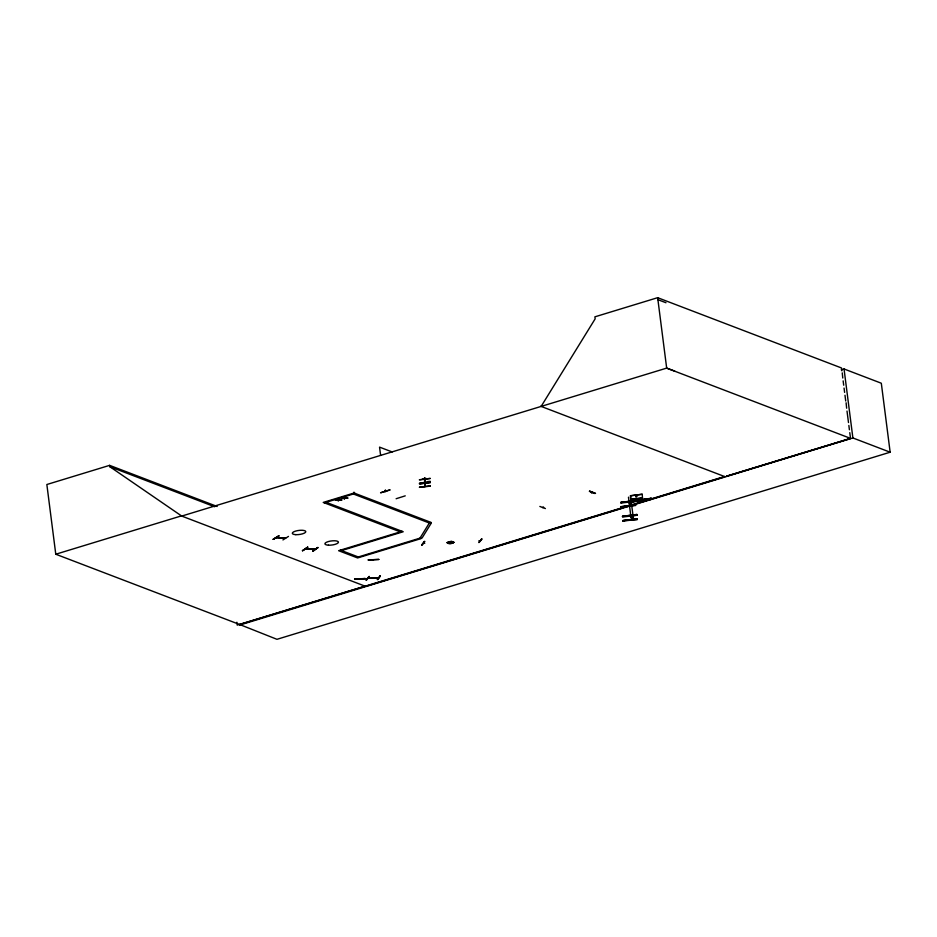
<?xml version="1.0" encoding="UTF-8"?>
<svg xmlns="http://www.w3.org/2000/svg" width="937" height="937" viewBox="0 0 937 937"><rect width="100%" height="100%" fill="white"/><g stroke="black" fill="none" stroke-linecap="round" stroke-linejoin="round"><path stroke-width="1.41" d="M339.053 498.765L339.042 499.808L342.052 499.913L338.983 500.042L338.257 501.072L338.257 500.042L335.2 499.936L338.316 499.808L338.234 498.414L338.983 498.179L338.304 498.988M359.773 578.832L360.218 578.761M373.242 559.893L373.418 560.244M539.853 506.437L545.404 508.568M273.463 539.372L279.003 535.87L273.381 539.232M354.549 579.148L365.243 578.597L354.69 579.031M354.643 579.007L365.207 578.539M302.428 550.698L307.816 547.196L302.428 550.722M302.874 550.651L307.723 547.103M366.707 580.05L366.121 580.05L369.225 576.513M369.119 576.419L366.156 580.003M422.212 544.889L424.801 541.352L421.767 544.983M425.14 486.526L425.07 483.281M541.141 406.412L595.147 318.849L594.89 316.835L657.657 297.685L841.485 367.96L841.859 370.829M424.461 479.275L425.07 479.205L425.035 482.403M425.07 483.621L424.672 486.561M367.936 578.352L378.583 577.766M377.869 579.57L380.352 575.974L377.283 579.593L379.93 575.974M447.242 542.605C448.191 545.147 458.088 542.277 451.447 541.387C441.749 542.558 451.435 544.889 453.871 542.312M378.817 559.424L368.288 559.904M421.72 545.065L424.344 541.445M424.613 543.284L423.571 543.343M479.1 540.942L480.236 540.754L479.217 540.79M481.618 538.974L478.901 542.593L482.063 539.033L481.477 539.056M313.239 551.12L318.065 547.513L312.747 550.956M272.948 539.349L278.875 535.788M282.927 539.935L288.467 536.421M542.57 507.479L543.355 507.222M591.505 492.721L592.313 492.487M385.166 491.527L385.072 490.473L385.166 491.527L385.892 491.468L385.4 490.379M385.81 491.492L385.739 490.449M378.443 577.906L368.124 578.352M423.641 543.202L424.613 543.144M543.706 507.315L542.769 507.573M592.149 492.534L591.423 492.745M424.496 479.217L424.449 478.186M305.474 548.906L315.101 549.258L305.31 549.047M217.197 506.484L109.617 465.361L46.85 484.511L55.775 554.224L239.614 624.487L724.547 476.523M55.775 554.224L181.403 515.889M353.39 493.986L429.333 523.01L431.137 522.459L354.081 493.014L323.242 502.419L400.298 531.876M324.354 502.841L355.193 493.436M841.25 369.822L844.038 368.967L881.307 383.221L890.15 452.208L276.965 639.315L239.614 624.487M402.09 531.326L338.62 550.698L357.606 557.948L421.076 538.588L419.975 538.154L358.297 556.976M341.525 550.569L403.203 531.747L326.146 502.302M447.254 542.699L451.201 541.492L453.883 542.406M366.976 585.93L622.894 507.831M627.087 506.554L724.98 476.687L540.708 406.248M239.685 625.061L852.881 437.954L890.15 452.208M389.956 489.922L380.574 492.78L389.839 489.957M396.128 498.73L405.241 495.849M365.149 586.187L237.248 625.108L236.885 622.25M850.655 438.434L726.374 476.254L850.515 438.375L666.675 368.112L181.743 516.076L109.781 466.661L109.617 465.361M589.396 491.328L595.03 493.518M285.434 538.318L276.31 537.709M276.427 537.569L285.656 538.143M385.634 491.386L385.552 490.367M642.208 494.256L630.437 495.696L630.706 499.421L642.477 497.98L642.208 494.256L630.46 495.837M620.704 502.373L635.181 500.545L635.263 501.307L620.716 502.525L635.181 500.545M630.777 505.394L635.473 504.774L621.008 506.73L630.168 505.418L629.957 501.951M635.544 505.348L621.067 507.257L620.985 506.542M635.544 505.324L621.055 507.093M636.961 514.483L622.484 516.31L636.961 514.483L637.055 515.245L622.496 516.474M630.988 517.599L633.236 517.001L630.988 517.599L628.469 497.172M622.777 520.539L637.254 518.711L637.347 519.473L622.789 520.691M622.789 520.667L637.254 518.711M651.133 498.355L631.55 501.19L651.145 498.414M631.526 500.955L651.156 498.578M631.526 501.506L651.18 499.327M423.337 478.76L426.042 478.432L423.337 478.784M430.188 478.35L419.331 479.803L430.2 478.538M427.436 481.618L430.153 481.29L430.224 482.051L419.366 483.316L430.212 481.747M430.317 482.45L419.448 483.902L430.317 482.637M419.46 487.111L430.329 485.846M379.79 576.056L380.375 576.032M368.159 559.975L378.841 559.448M424.496 482.461L424.578 479.229M589.514 491.211L595.1 493.401M657.915 299.699L665.996 302.733M674.757 371.134L666.675 368.112L657.657 297.685M392.205 451.962L379.544 447.125L380.609 455.405M340.412 550.148L359.398 557.398M109.781 466.661L214.632 506.741M181.309 515.912L365.582 586.351M317.62 547.466L312.817 551.038M424.484 479.545L424.824 478.139M595.545 493.342L589.912 491.175M651.063 497.992L651.156 498.671M631.55 501.635L651.168 499.245L631.585 502.091M844.038 368.967L852.881 437.954M842.258 372.879L842.773 378.021M843.148 380.89L843.698 385.201M844.061 388.082L844.624 392.392M844.987 395.262L845.724 401.013M846.099 402.805L846.65 408.204M847.013 411.074L848.489 422.575M848.852 425.445L849.402 429.755M849.777 432.636L850.327 436.947M642.477 497.98L630.706 499.421M635.473 504.774L635.555 505.523M630.578 496.915L633.248 517.329M630.554 501.881L630.742 504.574M632.346 515.818L632.557 519.297M631.737 515.9L631.948 519.367M430.341 486.127L419.471 487.357M424.332 478.268L424.52 479.264M353.975 492.148L354.081 493.014M637.055 515.245L622.566 517.025M637.347 519.473L622.847 521.042M635.263 501.307L620.786 503.075M633.037 515.596L630.765 515.877M631.245 501.658L628.985 501.939M631.468 503.38L629.207 503.661M649.107 498.472L649.165 499.573M344.266 498.203L344.254 499.234L344.992 498.203L348.06 498.074L345.05 497.98L345.05 496.926L344.324 497.98L341.209 498.097L344.266 498.203M448.694 542.523C451.892 544.702 453.66 540.122 448.694 542.523M429.322 523.022L419.975 538.154L422.037 538.049L431.395 522.916L429.322 523.022M636.305 496.469L635.567 496.797L637.066 496.61L636.305 496.469M328.465 545.182A6.828 2.061 -7.3 0 0 338.456 542.136A6.828 2.061 -7.3 0 0 328.126 541.621A6.828 2.061 -7.3 0 0 328.465 545.182M295.834 534.664A6.817 2.061 -7.3 0 0 305.802 531.619A6.817 2.061 -7.3 0 0 295.495 531.115A6.817 2.061 -7.3 0 0 295.834 534.664"/></g></svg>
